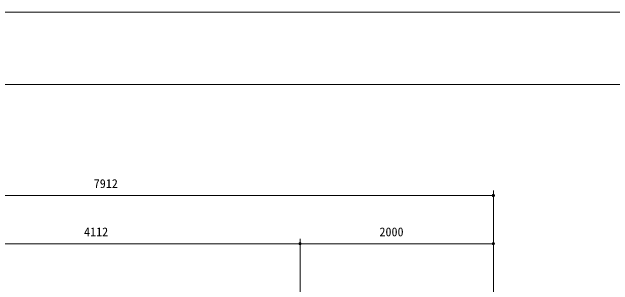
# Model space of a CAD drawing. Units: millimetres on the paper, scale 1:50. Extents: x 0 to 420, y -148 to 446.
# Drawn here: x 144.2 to 268.5, y 389 to 445.5 of the extents above; entities that cross this region are included whole.
import ezdxf
from ezdxf.enums import TextEntityAlignment as Align

# ---------------------------------------------------------------- set-up
doc = ezdxf.new("R2010")
doc.units = ezdxf.units.MM
doc.header["$PDMODE"] = 32
doc.header["$PDSIZE"] = 0.5
doc.layers.add('DEFPOINTS_3', color=7, linetype='Continuous', lineweight=9)
doc.layers.add('LY_1', color=7, linetype='Continuous', lineweight=9)
doc.styles.add('ＭＳ ゴシック', font='')
doc.styles.get('ＭＳ ゴシック').set_extended_font_data('MS Gothic')

# ---------------------------------------------------------------- blocks, each defined once
blk = doc.blocks.new('-000-_DOTSMALL')
at = {"color": 7, "linetype": 'Continuous', "lineweight": 9}
blk.add_circle((0, 0), 0.0625, dxfattribs=at)
blk.add_circle((0, 0), 0.0625, dxfattribs=at)

msp = doc.modelspace()

# ---------------------------------------------------------------- linework, layer by layer
at = {"layer": 'DEFPOINTS_3'}
msp.add_line((420, 445.5), (0, 445.5), dxfattribs=at)
at = {"layer": 'LY_1'}
msp.add_line((402.5, 430.5), (17.5, 430.5), dxfattribs=at)
at = {"layer": 'LY_1', "lineweight": 18}
for p, q in [((243.772, 398.502), (243.772, 408.502)), ((85.529, 407.502), (243.772, 407.502)), ((203.772, 333.217), (203.772, 398.502)), ((243.772, 349.951), (243.772, 398.502)), ((121.529, 397.502), (203.772, 397.502)), ((203.772, 397.502), (243.772, 397.502))]:
    msp.add_line(p, q, dxfattribs=at)
at = {"layer": 'LY_1'}
for p in [(243.772, 407.502), (203.772, 397.502), (203.772, 397.502), (243.772, 397.502), (243.772, 397.502)]:
    msp.add_point(p, dxfattribs=at)

# ---------------------------------------------------------------- block references
at = {"layer": 'LY_1', "xscale": 2.32, "yscale": 2.32}
for p in [(243.772, 407.502), (203.772, 397.502), (243.772, 397.502)]:
    msp.add_blockref('-000-_DOTSMALL', p, dxfattribs=at)
at = {"layer": 'LY_1', "xscale": 2.32, "yscale": 2.32, "rotation": 180}
msp.add_blockref('-000-_DOTSMALL', (203.772, 397.502), dxfattribs=at)

# ---------------------------------------------------------------- texts
at = {"layer": 'LY_1', "style": 'ＭＳ ゴシック'}
for s, p in [('7912', (161.078, 408.502)), ('4112', (159.071, 398.502)), ('2000', (220.195, 398.502))]:
    msp.add_text(s, height=1.833, dxfattribs=at).set_placement(p, align=Align.BOTTOM_LEFT)

doc.saveas('drawing.dxf')
